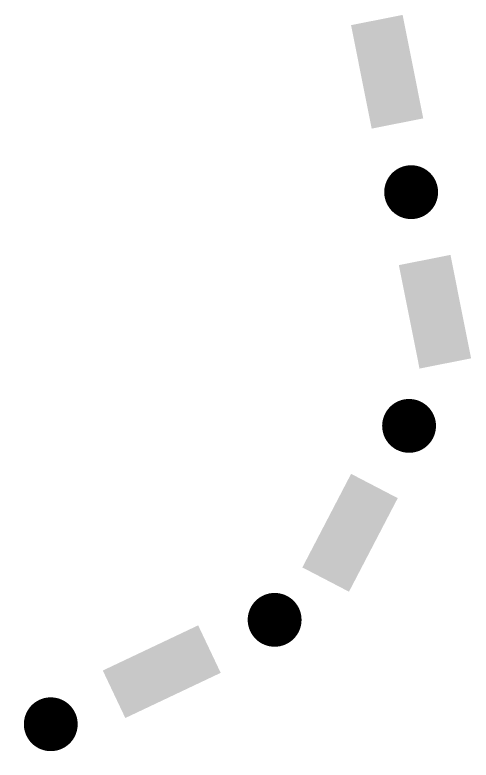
# Model space of a CAD drawing. Extents: x 587451 to 600081, y 7506605 to 7515945.
# Drawn here: x 590087 to 590404, y 7511941 to 7512459 of the extents above; entities that cross this region are included whole.
import ezdxf

# ---------------------------------------------------------------- set-up
doc = ezdxf.new("R2010")
doc.units = 0
doc.header["$LTSCALE"] = 280
doc.header["$MEASUREMENT"] = 0
doc.layers.add('ESTACAO', color=5, linetype='CONTINUOUS')
doc.layers.add('LIMITE-PROJETO', color=1, linetype='CONTINUOUS')

# ---------------------------------------------------------------- blocks, each defined once
blk = doc.blocks.new('1')
at = {"layer": 'LIMITE-PROJETO'}
blk.add_solid([(-36.65, -18.26), (-36.65, 18.26), (36.65, -18.26), (36.65, 18.26)], dxfattribs=at)
blk = doc.blocks.new('1Q')
at = {"layer": 'LIMITE-PROJETO', "const_width": 18.7}
blk.add_lwpolyline([(-94.63, 0, 1), (-75.93, 0, 1)], format="xyb", close=True, dxfattribs=at)
at = {"layer": 'ESTACAO'}
blk.add_blockref('1', (0, 0), dxfattribs=at)

msp = doc.modelspace()

# ---------------------------------------------------------------- linework, layer by layer
at = {"layer": 'LIMITE-PROJETO', "const_width": 18.7}
for points in [[(590363.77, 7512326.23, 1), (590360.12, 7512344.57, 1)], [(590362.33, 7512163.84, 1), (590358.67, 7512182.18, 1)], [(590262.81, 7512029.97, 1), (590271.45, 7512046.55, 1)]]:
    msp.add_lwpolyline(points, format="xyb", close=True, dxfattribs=at)

# ---------------------------------------------------------------- block references
at = {"layer": 'ESTACAO'}
for name, p, rotation in [('1', (590345.28, 7512419.04), 101.2692344564414), ('1', (590378.5, 7512252.32), 101.2692344564414), ('1', (590319.51, 7512098.75), 62.49544127447695), ('1Q', (590188.73, 7512002.24), 25.35250520162708)]:
    msp.add_blockref(name, p, dxfattribs=dict(at, rotation=rotation))

doc.saveas('drawing.dxf')
